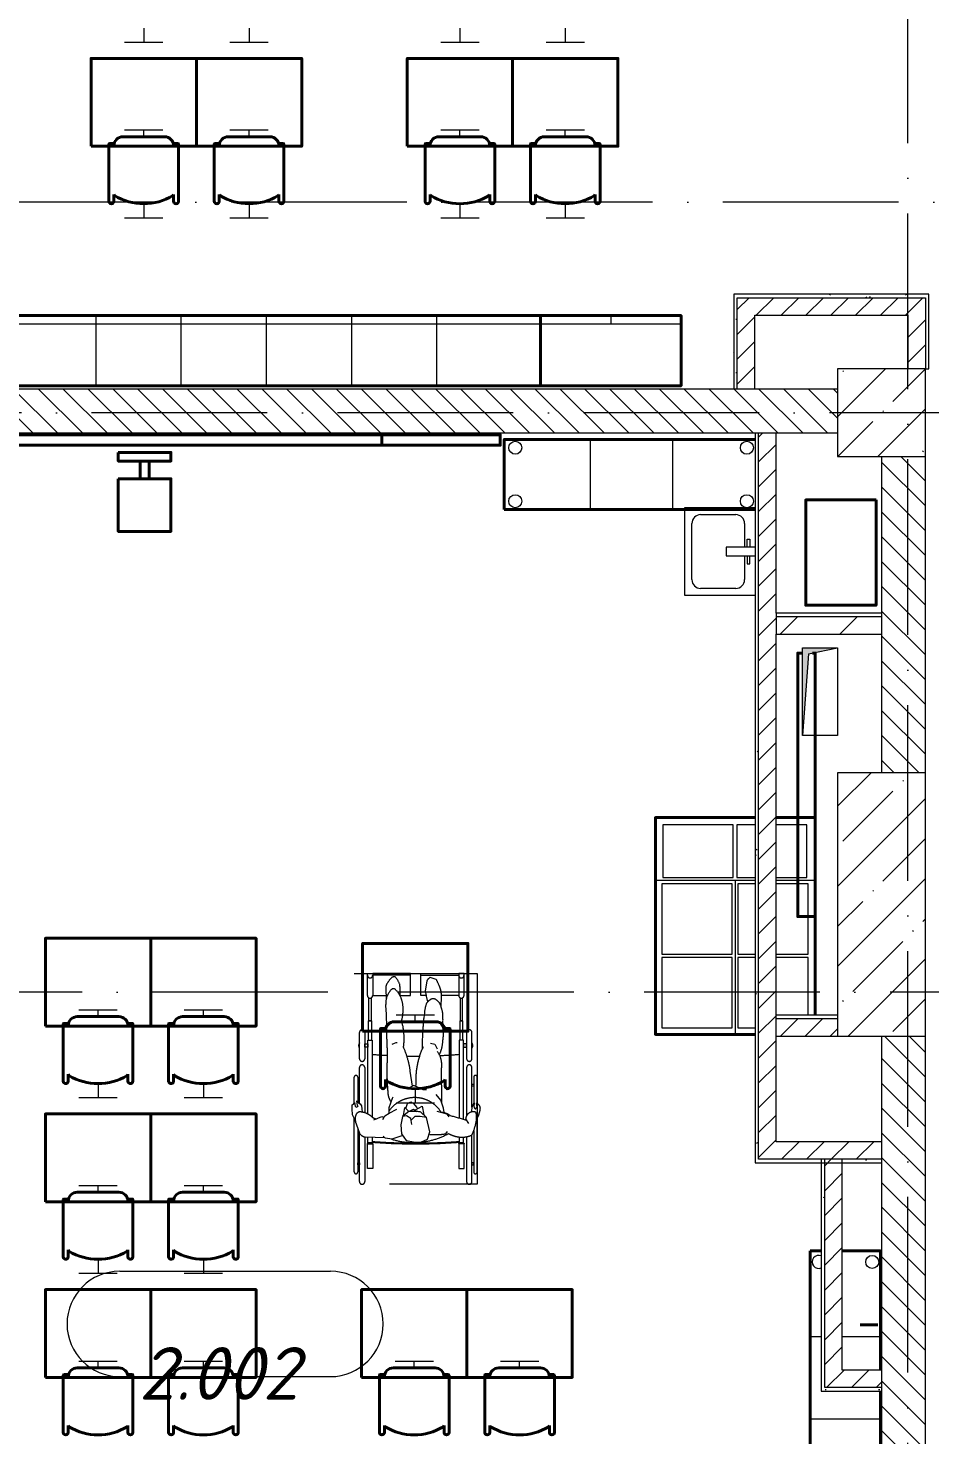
# Model space of a CAD drawing. Header units: millimetres. Extents: x -6467 to 105918, y -7090 to 92481.
# Drawn here: x 441 to 5575, y 70761 to 78771 of the extents above; entities that cross this region are included whole.
import ezdxf

# ---------------------------------------------------------------- set-up
doc = ezdxf.new("R2010")
doc.units = ezdxf.units.MM
for name, pattern in [('50_200_ШТРИХ_1Т_ш5_п1_п1_', [1400, 1000, -200, 0, -200]), ('IMPORT-ACAD_ISO02W100', [3000, 2400, -600]), ('IMPORT-ACAD_ISO03W100', [6000, 2400, -3600])]:
    doc.linetypes.add(name, pattern=pattern)
for name, color, linetype, lineweight, true_color in [('A-AREA-IDEN-1', 7, 'Continuous', 9, 0xaaaaaa), ('I-WALL-1', 7, 'Continuous', 5, 0x787878), ('M-EQPM-1', 7, 'Continuous', 9, 0xaaaaaa), ('M-EQPM-2', 7, 'Continuous', 9, 0xe2e2e2), ('P-SANR-FIXT-1', 7, 'Continuous', 9, 0xaaaaaa), ('мебель 2 этаж-1', 7, 'Continuous', 40, 0xaaaaaa), ('Оси-3', 7, '50_200_ШТРИХ_1Т_ш5_п1_п1_', 9, 0xaaaaaa), ('ТХ_невидимый-1', 7, 'IMPORT-ACAD_ISO02W100', 20, 0xaaaaaa), ('ТХ_функционал-12', 7, 'IMPORT-ACAD_ISO03W100', 20, 0xaaaaaa), ('ТХ_функционал-14', 7, 'IMPORT-ACAD_ISO02W100', 20, 0xaaaaaa), ('ТХ_функционал-2', 7, 'Continuous', 40, 0xaaaaaa), ('ТХ_функционал-4', 7, 'Continuous', 20, 0xaaaaaa)]:
    doc.layers.add(name, color=color, linetype=linetype, lineweight=lineweight, true_color=true_color)
for name, color, linetype, lineweight in [('A-WALL', 7, 'Continuous', 5), ('A-WALL-FNSH-1', 7, 'Continuous', 5), ('I-WALL', 7, 'Continuous', 5), ('S-COLS', 7, 'Continuous', 9), ('S-COLS-1', 7, 'Continuous', 5)]:
    doc.layers.add(name, color=color, linetype=linetype, lineweight=lineweight)
doc.styles.add('ISOCPEUR_I', font='isocpeui.ttf', dxfattribs={"height": 300})
pattern_1 = [(135, (0, 0), (-70.71068, -70.71068), [])]
pattern_2 = [(0, (0, 0), (406.4, 101.6), [6.706, -298.094, 6.706, -298.094, -1625.6]), (0, (0, 0), (406.4, 101.6), [-609.6, 6.706, -602.894, 6.706, -298.094, -711.2]), (0, (0, 0), (406.4, 101.6), [-1524, 6.706, -196.494, 6.706, -501.294]), (120, (152.4, 50.8), (-291.18818, 301.15272), [6.706, -298.094, 6.706, -298.094, -1625.6]), (120, (152.4, 50.8), (-291.18818, 301.15272), [-609.6, 6.706, -602.894, 6.706, -298.094, -711.2]), (120, (152.4, 50.8), (-291.18818, 301.15272), [-1524, 6.706, -196.494, 6.706, -501.294]), (240, (203.2, 254), (-115.21182, -402.75272), [6.706, -298.094, 6.706, -298.094, -1625.6]), (240, (203.2, 254), (-115.21182, -402.75272), [-609.6, 6.706, -602.894, 6.706, -298.094, -711.2]), (240, (203.2, 254), (-115.21182, -402.75272), [-1524, 6.706, -196.494, 6.706, -501.294])]
pattern_3 = [(45, (0, 0), (-70.71068, 70.71068), [])]

# ---------------------------------------------------------------- blocks, each defined once
blk = doc.blocks.new('BSC_Колонна _Прямоугольная - 500х500-V18-АИ_План этажа Радиаторы_2')
at = {"layer": 'S-COLS-1'}
h = blk.add_hatch(dxfattribs=at)
h.set_pattern_fill('FP_46', color=256, style=0, pattern_type=2)
h.set_pattern_definition([(45, (-5300, -76581.04), (-228.0985, 228.0985), []), (45, (-5071.9, -76581.04), (-228.0985, 228.0985), [403.225, -80.645, 6.706, -73.939])])
h.paths.add_polyline_path([(-250, -250), (250, -250), (250, 250), (-250, 250)])
for p, q in [((250, 250), (-250, 250)), ((-250, 250), (-250, -250)), ((250, -250), (250, 250)), ((-250, -250), (250, -250))]:
    blk.add_line(p, q, dxfattribs=at)
blk = doc.blocks.new('SND_2D_Раковина1 - 400х300-V23-АИ_План этажа Радиаторы_2')
at = {"layer": 'P-SANR-FIXT-1'}
for p, q in [((-250, -220), (-250, 180)), ((-25, 180), (-25, 15)), ((25, 15), (25, 180)), ((250, 180), (250, -220)), ((-160, 120), (-25, 120)), ((-70, 150), (-25, 150)), ((-70, 135), (-70, 150)), ((-25, 135), (-70, 135)), ((70, 150), (25, 150)), ((25, 135), (70, 135)), ((25, 120), (160, 120)), ((70, 135), (70, 150)), ((-210, -130), (-210, 70)), ((-25, 15), (25, 15)), ((210, 70), (210, -130)), ((250, -220), (-250, -220)), ((160, -180), (-160, -180))]:
    blk.add_line(p, q, dxfattribs=at)
for centre, start, end in [((-160, 70), 90, 180), ((160, 70), 0, 90), ((-160, -130), 180, 270), ((160, -130), 270, 0)]:
    blk.add_arc(centre, 50, start, end, dxfattribs=at)
blk = doc.blocks.new('Канал вертикальный прямоугольный - Шахта - значок проема-25053776-АИ_План этажа Радиаторы_2')
at = {"layer": 'M-EQPM-2'}
blk.add_hatch(color=256, dxfattribs=at).paths.add_polyline_path([(-100, -250), (-65, 215), (100, 250), (-100, 250)])
at = {"layer": 'M-EQPM-1'}
for p, q in [((-100, -250), (-100, 250)), ((-100, 250), (100, 250)), ((-65, 215), (100, 250)), ((100, 250), (100, -250)), ((-65, 215), (-100, -250)), ((100, -250), (-100, -250))]:
    blk.add_line(p, q, dxfattribs=at)
blk = doc.blocks.new('BSC_Колонна _Прямоугольная - 500х1500-23947074-АИ_План этажа Радиаторы_2')
at = {"layer": 'S-COLS-1'}
h = blk.add_hatch(dxfattribs=at)
h.set_pattern_fill('FP_253', color=256, style=0, pattern_type=2)
h.set_pattern_definition([(45, (-5300, -73781.04), (-228.0985, 228.0985), []), (45, (-5071.9, -73781.04), (-228.0985, 228.0985), [403.225, -80.645, 6.706, -73.939])])
h.paths.add_polyline_path([(-250, -750), (250, -750), (250, 750), (-250, 750)])
for p, q in [((250, 750), (-250, 750)), ((-250, 750), (-250, -750)), ((250, -750), (250, 750)), ((-250, -750), (250, -750))]:
    blk.add_line(p, q, dxfattribs=at)
blk = doc.blocks.new('мебель 2 этаж-28800768-АИ_План этажа Радиаторы_2')
at = {"layer": 'ТХ_невидимый-1'}
for p, q in [((3362.8, 80486.2), (3362.8, 80406.5)), ((3962.8, 80486.2), (3962.8, 80406.5)), ((5162.8, 80486.2), (5162.8, 80406.5)), ((5762.8, 80486.2), (5762.8, 80406.5)), ((3253.5, 80406.5), (3472.1, 80406.5)), ((3853.5, 80406.5), (4072.1, 80406.5)), ((5053.5, 80406.5), (5272.1, 80406.5)), ((5653.5, 80406.5), (5872.1, 80406.5)), ((3253.5, 79906.5), (3472.1, 79906.5)), ((3362.8, 79867.5), (3362.8, 79906.5)), ((3853.5, 79906.5), (4072.1, 79906.5)), ((3962.8, 79867.5), (3962.8, 79906.5)), ((5053.5, 79906.5), (5272.1, 79906.5)), ((5162.8, 79867.5), (5162.8, 79906.5)), ((5653.5, 79906.5), (5872.1, 79906.5)), ((5762.8, 79867.5), (5762.8, 79906.5)), ((3362.8, 79486.2), (3362.8, 79406.5)), ((3962.8, 79486.2), (3962.8, 79406.5)), ((5162.8, 79486.2), (5162.8, 79406.5)), ((5762.8, 79486.2), (5762.8, 79406.5)), ((3253.5, 79406.5), (3472.1, 79406.5)), ((3853.5, 79406.5), (4072.1, 79406.5)), ((5053.5, 79406.5), (5272.1, 79406.5)), ((5653.5, 79406.5), (5872.1, 79406.5)), ((2993.5, 74896.5), (3212.1, 74896.5)), ((3102.8, 74857.5), (3102.8, 74896.5)), ((3593.5, 74896.5), (3812.1, 74896.5)), ((3702.8, 74857.5), (3702.8, 74896.5)), ((4799.7, 74867.4), (5018.4, 74867.4)), ((4909, 74828.4), (4909, 74867.4)), ((3102.8, 74476.2), (3102.8, 74396.5)), ((3702.8, 74476.2), (3702.8, 74396.5)), ((4909, 74447.2), (4909, 74367.4)), ((2993.5, 74396.5), (3212.1, 74396.5)), ((3593.5, 74396.5), (3812.1, 74396.5)), ((4799.7, 74367.4), (5018.4, 74367.4)), ((2993.5, 73896.5), (3212.1, 73896.5)), ((3102.8, 73857.5), (3102.8, 73896.5)), ((3593.5, 73896.5), (3812.1, 73896.5)), ((3702.8, 73857.5), (3702.8, 73896.5)), ((3102.8, 73476.2), (3102.8, 73396.5)), ((3702.8, 73476.2), (3702.8, 73396.5)), ((2993.5, 73396.5), (3212.1, 73396.5)), ((3593.5, 73396.5), (3812.1, 73396.5)), ((2993.5, 72896.5), (3212.1, 72896.5)), ((3102.8, 72857.5), (3102.8, 72896.5)), ((3593.5, 72896.5), (3812.1, 72896.5)), ((3702.8, 72857.5), (3702.8, 72896.5)), ((4793.5, 72896.5), (5012.1, 72896.5)), ((4902.8, 72857.5), (4902.8, 72896.5)), ((5393.5, 72896.5), (5612.1, 72896.5)), ((5502.8, 72857.5), (5502.8, 72896.5))]:
    blk.add_line(p, q, dxfattribs=at)
at = {"layer": 'ТХ_функционал-12'}
for p, q in [((4881.3, 75093), (4666.3, 75093)), ((4941.3, 75093), (5156.3, 75093)), ((4973.8, 75060.3), (4965.5, 75004.8)), ((5028.4, 75069.3), (4994.3, 75080.6)), ((4822.8, 74975.2), (4822.8, 75005.9)), ((5057.2, 74910.3), (5057.9, 74975.9)), ((4591.3, 74618), (4591.3, 74768)), ((4621.3, 74768), (4621.3, 74618)), ((5201.3, 74768), (5201.3, 74618)), ((5231.3, 74618), (5231.3, 74768)), ((4561.3, 74365.4), (4561.3, 74513)), ((4581.3, 74513), (4581.3, 74372.3)), ((4591.3, 74363.9), (4591.3, 74568)), ((4621.3, 74568), (4621.3, 74310.3)), ((4893, 74461.9), (4880.6, 74547.6)), ((4912.2, 74516.7), (4912.2, 74466.3)), ((5060.5, 74369.7), (5059.1, 74566.2)), ((5201.3, 74568), (5201.3, 74294.2)), ((5231.3, 74341.8), (5231.3, 74568)), ((5241.3, 74513), (5241.3, 74362.5)), ((5261.3, 74361.2), (5261.3, 74513)), ((4581.3, 74349.5), (4581.3, 74345.5)), ((4561.3, 73973), (4561.3, 74279.2)), ((4592.4, 74191.3), (4569.1, 74260)), ((4872.5, 74317.4), (4835.8, 74289)), ((4972.5, 74283.6), (4941, 74314.5)), ((5195.6, 74274.9), (5211, 74249)), ((5261.3, 73973), (5261.3, 74278.8)), ((4581.3, 74223.9), (4581.3, 73973)), ((4591.3, 73918), (4591.3, 74194.3)), ((5083, 74190.8), (5091.5, 74204.4)), ((5201.3, 74173.7), (5201.3, 73918)), ((5231.3, 73918), (5231.3, 74184.6)), ((5241.3, 74208.2), (5241.3, 73973)), ((4621.3, 74172.1), (4621.3, 73918)), ((4735.2, 74168.3), (4625.5, 74171))]:
    blk.add_line(p, q, dxfattribs=at)
at = {"layer": 'ТХ_функционал-12', "flags": 128}
for points in [[(4561.3, 75103), (5261.3, 75103), (5261.3, 73903), (4561.3, 73903)], [(4621.3, 74703), (4639.3, 74703), (4639.3, 74683), (4621.3, 74683)], [(5201.3, 74703), (5183.3, 74703), (5183.3, 74683), (5201.3, 74683)], [(4581.3, 74461), (4591.3, 74461), (4591.3, 74473), (4581.3, 74473)], [(5241.3, 74461), (5231.3, 74461), (5231.3, 74473), (5241.3, 74473)], [(4636.3, 74133), (4666.3, 74133), (4666.3, 73993), (4636.3, 73993), (4636.3, 74133), (4666.3, 74133), (4666.3, 74136), (4636.3, 74136)], [(5186.3, 74133), (5156.3, 74133), (5156.3, 73993), (5186.3, 73993), (5186.3, 74133), (5156.3, 74133), (5156.3, 74136), (5186.3, 74136)], [(4581.3, 74025), (4591.3, 74025), (4591.3, 74013), (4581.3, 74013)], [(5241.3, 74025), (5231.3, 74025), (5231.3, 74013), (5241.3, 74013)]]:
    blk.add_lwpolyline(points, close=True, dxfattribs=at)
for points in [[(4636.3, 74978), (4636.3, 75103), (4666.3, 75103), (4666.3, 74978), (4742.6, 74978)], [(4822.8, 74978), (4881.3, 74978), (4881.3, 75103), (4666.3, 75103)], [(4970.6, 74978), (4941.3, 74978), (4941.3, 75103), (5156.3, 75103)], [(5186.3, 74978), (5186.3, 75103), (5156.3, 75103), (5156.3, 74978), (5057.9, 74978)], [(4657.3, 74964.3), (4657.3, 74833), (4645.3, 74833), (4645.3, 74964.3)], [(5165.3, 74964.3), (5165.3, 74833), (5177.3, 74833), (5177.3, 74964.3)], [(4642.3, 74723), (4642.3, 74833), (4660.3, 74833), (4660.3, 74723)], [(5180.3, 74723), (5180.3, 74833), (5162.3, 74833), (5162.3, 74723)], [(4639.3, 74303), (4639.3, 74723), (4663.3, 74723), (4663.3, 74285.5)], [(4776.6, 74700.6), (4791.2, 74705.8), (4800.9, 74711.1), (4805.7, 74711.1)], [(4995.2, 74705.8), (5019.4, 74700.6), (5034.1, 74674.7)], [(5183.3, 74271.7), (5183.3, 74723), (5159.3, 74723), (5159.3, 74279.3)], [(4972.7, 74440.1), (4954.2, 74440.9), (4901.5, 74466.2), (4874.9, 74452.7)], [(5072.8, 74311.1), (5069.8, 74336.9), (5054, 74381.8), (5027.4, 74415.2)], [(4566.5, 74273), (4562.8, 74276.3), (4551.3, 74299.1), (4550.3, 74331.8), (4549.9, 74355.5), (4556.8, 74359.8), (4563.7, 74368.2), (4566.2, 74348.7), (4571.6, 74342.5), (4582.4, 74345.8), (4577.4, 74363.9), (4576.3, 74378.3), (4585.7, 74367.1), (4596, 74361.3), (4601.8, 74350), (4605.4, 74333.1), (4605.6, 74313)], [(4759.7, 74308.8), (4759.7, 74339.8), (4778.7, 74393.5), (4783.4, 74401.6)], [(4842.4, 74294.1), (4849, 74339.8), (4872.7, 74317.2)], [(4855.2, 74333.9), (4864.8, 74362.1), (4883.2, 74373.4), (4896.4, 74365), (4917.3, 74339.8), (4921.3, 74333.3)], [(4906.9, 74325.6), (4948.9, 74348.1), (4957, 74298.8)], [(5243.8, 74344), (5245.5, 74366.2), (5243, 74365.2), (5232.4, 74347.8), (5226.4, 74313.9)], [(4673.1, 74269.4), (4718, 74289), (4731, 74283.7)], [(4723.9, 74272), (4736, 74291.9), (4759.7, 74308.8), (4804.2, 74330.4)], [(4888.5, 74244.1), (4883.2, 74277.9), (4859.5, 74291.9), (4835.9, 74289.1), (4826, 74242.3), (4830.7, 74190.8), (4856.9, 74151.4), (4909.4, 74143), (4941, 74143), (4977.9, 74159.7), (4990.9, 74201.9), (4972.5, 74283.6), (4935.8, 74289), (4906.9, 74289), (4884.7, 74268.4)], [(4873, 74317.5), (4899, 74331.2), (4917.3, 74317.2)], [(5102.4, 74286.7), (5090.3, 74303.2), (5033.4, 74317.7)], [(4837.1, 74181.2), (4775.5, 74159.7), (4738.6, 74165.4), (4735.2, 74168.3), (4726.2, 74177.3)], [(4636.3, 74136), (4639.3, 74139), (4663.3, 74139), (4666.3, 74136)], [(4663.3, 74170.1), (4663.3, 74139), (4639.3, 74139), (4639.3, 74170.7)], [(5186.3, 74136), (5183.3, 74139), (5159.3, 74139), (5156.3, 74136)], [(5159.3, 74172), (5159.3, 74139), (5183.3, 74139), (5183.3, 74171.5)]]:
    blk.add_lwpolyline(points, dxfattribs=at)
at = {"layer": 'ТХ_функционал-12'}
for centre, radius, start, end in [((4651.3, 75093), 15, 180, 0), ((4920.7, 74942.8), 201, 137.40257, 149.46472), ((4790.9, 75053.3), 31.3, 84.57234, 125.34493), ((4698.5, 74995.7), 130.3, 21.0215, 42.94979), ((5015.1, 75039.1), 46.4, 116.69534, 152.85173), ((4383, 74743.9), 722.8, 23.22441, 26.75938), ((5171.3, 75093), 15, 180, 0), ((4651.3, 74978), 15, 180, 0), ((4849.5, 74934.8), 108.5, 135.08126, 184.0229), ((4782.5, 75022.9), 41.3, 147.80668, 184.17986), ((5779.8, 75030.6), 1038.5, 180.59251, 183.96595), ((4784.6, 74999.6), 16.7, 44.91874, 135.08126), ((4692.5, 74907.7), 146.7, 5.38457, 44.91874), ((4577.4, 75005.9), 245.4, 360, 8.56576), ((5944.7, 75177.5), 994.3, 190.00554, 193.7086), ((4926.9, 74977.2), 131, 359.42747, 23.22441), ((5171.3, 74978), 15, 180, 0), ((2170, 74746.3), 2577.6, 359.60618, 4.0229), ((4590.2, 74898.1), 249.5, 344.87994, 5.38457), ((5128.5, 74871.9), 167.4, 158.68039, 176.73945), ((5032.7, 74892.9), 72.2, 120.36119, 146.43429), ((5010.7, 74932.9), 26.6, 56.95237, 123.04763), ((4979.9, 74883.6), 84.7, 35.51364, 57.69088), ((4811.9, 74831.9), 257.6, 11.27138, 23.06225), ((4493.3, 74732.8), 352.3, 351.88295, 16.52538), ((6412.9, 74684.8), 1464.8, 172.2848, 180.44984), ((4974.9, 74755.2), 98.4, 20.29749, 39.4629), ((4645.4, 74839.9), 421.3, 355.03721, 5.77043), ((4606.3, 74768), 15, 0, 180), ((4875.5, 74760.4), 193.9, 349.27005, 8.58746), ((5216.3, 74768), 15, 0, 180), ((4611.3, 74693), 25, 143.1301, 216.8699), ((7000, 74713.1), 2252.4, 179.60618, 182.18297), ((4356.8, 74471.8), 529.3, 8.24023, 23.52839), ((5363.2, 74495.5), 451.6, 155.02185, 177.30452), ((4927.8, 74581.5), 132.2, 353.36729, 36.26653), ((4866.5, 74727.4), 199.5, 334.10975, 359.10008), ((5211.3, 74693), 25, 323.1301, 36.8699), ((4606.3, 74618), 15, 180, 0), ((4606.3, 74568), 15, 0, 180), ((4911.3, 77713.2), 3080.2, 265.38187, 266.97584), ((6131.7, 74549.9), 1384.6, 176.79645, 184.75129), ((4911.3, 77713.2), 3080.2, 269.05947, 270.40544), ((4911.3, 77713.2), 3080.2, 272.54723, 274.61813), ((5216.3, 74618), 15, 180, 0), ((5216.3, 74568), 15, 0, 180), ((4571.3, 74513), 10, 0, 180), ((5251.3, 74513), 10, 0, 180), ((4862, 74434), 110.2, 179.36477, 214.3703), ((4905.6, 74219.2), 177.5, 31.40002, 145.25739), ((5254.6, 74343.9), 10.8, 179.66039, 218.65197), ((5279, 74363.4), 42, 218.65197, 224.8531), ((5251.5, 74336), 3.2, 224.8531, 4.30503), ((5258.2, 74336.6), 3.54, 50.39918, 184.30503), ((5252.1, 74335.6), 27.2, 1.79546, 81.46643), ((6369.8, 74558.4), 1130.8, 189.97317, 191.17104), ((5124.4, 74353.1), 155.8, 328.77076, 353.85174), ((4618.7, 74276.8), 52.4, 154.06949, 198.71787), ((4597.2, 74287.3), 28.5, 101.64362, 154.06949), ((4589.1, 74205.9), 109.3, 52.38339, 88.76549), ((4694, 74326.1), 50.8, 221.45856, 262.71225), ((4893.5, 74006.7), 311.4, 81.22432, 93.86112), ((5055.5, 74227), 84.7, 50.40617, 88.96749), ((4947.5, 73568), 742.1, 70.01329, 77.39019), ((5238.6, 74272.6), 43.1, 68.39119, 177.03221), ((4942, 74321), 319.9, 334.30547, 348.4904), ((5130.2, 74282.7), 127.8, 348.4904, 13.57778), ((4639.4, 74230.9), 61.5, 220.14329, 256.91115), ((4898.5, 74558.3), 417.5, 252.5326, 298.67838), ((5025, 74510.9), 325.3, 264.0911, 280.27052), ((5174.3, 74318.5), 147.2, 239.16973, 292.33532), ((4911.3, 77218.2), 3080.2, 265.38187, 274.61813), ((4911.3, 77213.2), 3080.2, 265.38187, 274.61813), ((4571.3, 73973), 10, 180, 0), ((5251.3, 73973), 10, 180, 0), ((4606.3, 73918), 15, 180, 0), ((5216.3, 73918), 15, 180, 0)]:
    blk.add_arc(centre, radius, start, end, dxfattribs=at)
at = {"layer": 'ТХ_функционал-14'}
for p, q in [((6843.5, 75950.4), (6738.8, 75950.4)), ((6745.3, 75213.8), (6843.5, 75213.8)), ((6745.3, 74793.8), (6843.5, 74793.8))]:
    blk.add_line(p, q, dxfattribs=at)
at = {"layer": 'ТХ_функционал-14', "flags": 128}
for points in [[(6318.8, 75950.4), (6318.8, 75650.4), (6718.8, 75650.4), (6718.8, 75950.4)], [(6313.3, 75213.8), (6713.3, 75213.8), (6713.3, 75613.8), (6313.3, 75613.8)], [(6313.3, 74793.8), (6713.3, 74793.8), (6713.3, 75193.8), (6313.3, 75193.8)]]:
    blk.add_lwpolyline(points, close=True, dxfattribs=at)
for points in [[(6738.8, 75950.4), (6738.8, 75650.4), (6843.5, 75650.4)], [(6963.5, 75650.4), (7138.8, 75650.4), (7138.8, 75950.4), (6963.5, 75950.4)], [(6843.5, 75613.8), (6745.3, 75613.8), (6745.3, 75213.8)], [(6963.5, 75213.8), (7145.3, 75213.8), (7145.3, 75613.8), (6963.5, 75613.8)], [(6843.5, 75193.8), (6745.3, 75193.8), (6745.3, 74793.8)], [(7145.3, 74866.3), (7145.3, 75193.8), (6963.5, 75193.8)]]:
    blk.add_lwpolyline(points, dxfattribs=at)
at = {"layer": 'ТХ_функционал-2'}
for p, q in [((3244.1, 79867.5), (3481.5, 79867.5)), ((3844.1, 79867.5), (4081.5, 79867.5)), ((5044.1, 79867.5), (5281.5, 79867.5)), ((5644.1, 79867.5), (5881.5, 79867.5)), ((3164.6, 79500.4), (3164.6, 79826.5)), ((3167.2, 79829), (3190.3, 79829)), ((3192.8, 79826.5), (3192.8, 79816.2)), ((3532.8, 79816.2), (3532.8, 79826.5)), ((3535.3, 79829), (3558.4, 79829)), ((3561, 79826.5), (3561, 79500.4)), ((3764.6, 79500.4), (3764.6, 79826.5)), ((3767.2, 79829), (3790.3, 79829)), ((3792.8, 79826.5), (3792.8, 79816.2)), ((4132.8, 79816.2), (4132.8, 79826.5)), ((4135.3, 79829), (4158.4, 79829)), ((4161, 79826.5), (4161, 79500.4)), ((4964.6, 79500.4), (4964.6, 79826.5)), ((4967.2, 79829), (4990.3, 79829)), ((4992.8, 79826.5), (4992.8, 79816.2)), ((5332.8, 79816.2), (5332.8, 79826.5)), ((5335.3, 79829), (5358.4, 79829)), ((5361, 79826.5), (5361, 79500.4)), ((5564.6, 79500.4), (5564.6, 79826.5)), ((5567.2, 79829), (5590.3, 79829)), ((5592.8, 79826.5), (5592.8, 79816.2)), ((5932.8, 79816.2), (5932.8, 79826.5)), ((5935.3, 79829), (5958.4, 79829)), ((5961, 79826.5), (5961, 79500.4)), ((3192.8, 79539.7), (3192.8, 79500.4)), ((3532.8, 79500.4), (3532.8, 79539.7)), ((3792.8, 79539.7), (3792.8, 79500.4)), ((4132.8, 79500.4), (4132.8, 79539.7)), ((4992.8, 79539.7), (4992.8, 79500.4)), ((5332.8, 79500.4), (5332.8, 79539.7)), ((5592.8, 79539.7), (5592.8, 79500.4)), ((5932.8, 79500.4), (5932.8, 79539.7)), ((5415.2, 77744.8), (6843.5, 77744.8)), ((6963.5, 75991.1), (7185.8, 75991.1)), ((7185.8, 75991.1), (7185.8, 74866.3)), ((2904.6, 74490.4), (2904.6, 74816.5)), ((2907.2, 74819), (2930.3, 74819)), ((2932.8, 74816.5), (2932.8, 74806.2)), ((2984.1, 74857.5), (3221.5, 74857.5)), ((3272.8, 74806.2), (3272.8, 74816.5)), ((3275.3, 74819), (3298.4, 74819)), ((3301, 74816.5), (3301, 74490.4)), ((3504.6, 74490.4), (3504.6, 74816.5)), ((3507.2, 74819), (3530.3, 74819)), ((3532.8, 74816.5), (3532.8, 74806.2)), ((3584.1, 74857.5), (3821.5, 74857.5)), ((3872.8, 74806.2), (3872.8, 74816.5)), ((3875.3, 74819), (3898.4, 74819)), ((3901, 74816.5), (3901, 74490.4)), ((4790.4, 74828.4), (5027.7, 74828.4)), ((4710.9, 74461.3), (4710.9, 74787.4)), ((4713.4, 74790), (4736.5, 74790)), ((4739.1, 74787.4), (4739.1, 74777.2)), ((5079, 74777.2), (5079, 74787.4)), ((5081.6, 74790), (5104.7, 74790)), ((5107.2, 74787.4), (5107.2, 74461.3)), ((2932.8, 74529.7), (2932.8, 74490.4)), ((3272.8, 74490.4), (3272.8, 74529.7)), ((3532.8, 74529.7), (3532.8, 74490.4)), ((3872.8, 74490.4), (3872.8, 74529.7)), ((4739.1, 74500.6), (4739.1, 74461.3)), ((5079, 74461.3), (5079, 74500.6)), ((2984.1, 73857.5), (3221.5, 73857.5)), ((3584.1, 73857.5), (3821.5, 73857.5)), ((2904.6, 73490.4), (2904.6, 73816.5)), ((2907.2, 73819), (2930.3, 73819)), ((2932.8, 73816.5), (2932.8, 73806.2)), ((3272.8, 73806.2), (3272.8, 73816.5)), ((3275.3, 73819), (3298.4, 73819)), ((3301, 73816.5), (3301, 73490.4)), ((3504.6, 73490.4), (3504.6, 73816.5)), ((3507.2, 73819), (3530.3, 73819)), ((3532.8, 73816.5), (3532.8, 73806.2)), ((3872.8, 73806.2), (3872.8, 73816.5)), ((3875.3, 73819), (3898.4, 73819)), ((3901, 73816.5), (3901, 73490.4)), ((2932.8, 73529.7), (2932.8, 73490.4)), ((3272.8, 73490.4), (3272.8, 73529.7)), ((3532.8, 73529.7), (3532.8, 73490.4)), ((3872.8, 73490.4), (3872.8, 73529.7)), ((7219.7, 73523.9), (7158, 73523.9)), ((7542.2, 73103.1), (7442.2, 73103.1)), ((2904.6, 72490.4), (2904.6, 72816.5)), ((2907.2, 72819), (2930.3, 72819)), ((2932.8, 72816.5), (2932.8, 72806.2)), ((2984.1, 72857.5), (3221.5, 72857.5)), ((3272.8, 72806.2), (3272.8, 72816.5)), ((3275.3, 72819), (3298.4, 72819)), ((3301, 72816.5), (3301, 72490.4)), ((3504.6, 72490.4), (3504.6, 72816.5)), ((3507.2, 72819), (3530.3, 72819)), ((3532.8, 72816.5), (3532.8, 72806.2)), ((3584.1, 72857.5), (3821.5, 72857.5)), ((3872.8, 72806.2), (3872.8, 72816.5)), ((3875.3, 72819), (3898.4, 72819)), ((3901, 72816.5), (3901, 72490.4)), ((4704.6, 72490.4), (4704.6, 72816.5)), ((4707.2, 72819), (4730.3, 72819)), ((4732.8, 72816.5), (4732.8, 72806.2)), ((4784.1, 72857.5), (5021.5, 72857.5)), ((5072.8, 72806.2), (5072.8, 72816.5)), ((5075.3, 72819), (5098.4, 72819)), ((5101, 72816.5), (5101, 72490.4)), ((5304.6, 72490.4), (5304.6, 72816.5)), ((5307.2, 72819), (5330.3, 72819)), ((5332.8, 72816.5), (5332.8, 72806.2)), ((5384.1, 72857.5), (5621.5, 72857.5)), ((5672.8, 72806.2), (5672.8, 72816.5)), ((5675.3, 72819), (5698.4, 72819)), ((5701, 72816.5), (5701, 72490.4)), ((2932.8, 72529.7), (2932.8, 72490.4)), ((3272.8, 72490.4), (3272.8, 72529.7)), ((3532.8, 72529.7), (3532.8, 72490.4)), ((3872.8, 72490.4), (3872.8, 72529.7)), ((4732.8, 72529.7), (4732.8, 72490.4)), ((5072.8, 72490.4), (5072.8, 72529.7)), ((5332.8, 72529.7), (5332.8, 72490.4)), ((5672.8, 72490.4), (5672.8, 72529.7))]:
    blk.add_line(p, q, dxfattribs=at)
at = {"layer": 'ТХ_функционал-2', "flags": 128}
for points in [[(3062.8, 79813.5), (3662.8, 79813.5), (3662.8, 80313.5), (3062.8, 80313.5)], [(3662.8, 79813.5), (4262.8, 79813.5), (4262.8, 80313.5), (3662.8, 80313.5)], [(4862.8, 79813.5), (5462.8, 79813.5), (5462.8, 80313.5), (4862.8, 80313.5)], [(5462.8, 79813.5), (6062.8, 79813.5), (6062.8, 80313.5), (5462.8, 80313.5)], [(1151.8, 78449.8), (5621.8, 78449.8), (5621.8, 78849.8), (1151.8, 78849.8)], [(5621.8, 78449.8), (6421.8, 78449.8), (6421.8, 78849.8), (5621.8, 78849.8)], [(3218, 78070.7), (3518, 78070.7), (3518, 78020.7), (3218, 78020.7)], [(3343, 78020.7), (3393, 78020.7), (3393, 77920.7), (3343, 77920.7)], [(3218, 77920.7), (3518, 77920.7), (3518, 77620.7), (3218, 77620.7)], [(7532.2, 77800.2), (7132.2, 77800.2), (7132.2, 77200.2), (7532.2, 77200.2)], [(2802.8, 74803.5), (3402.8, 74803.5), (3402.8, 75303.5), (2802.8, 75303.5)], [(3402.8, 74803.5), (4002.8, 74803.5), (4002.8, 75303.5), (3402.8, 75303.5)], [(4609, 74774.4), (5209, 74774.4), (5209, 75274.4), (4609, 75274.4)], [(2802.8, 73803.5), (3402.8, 73803.5), (3402.8, 74303.5), (2802.8, 74303.5)], [(3402.8, 73803.5), (4002.8, 73803.5), (4002.8, 74303.5), (3402.8, 74303.5)], [(2802.8, 72803.5), (3402.8, 72803.5), (3402.8, 73303.5), (2802.8, 73303.5)], [(3402.8, 72803.5), (4002.8, 72803.5), (4002.8, 73303.5), (3402.8, 73303.5)], [(4602.8, 72803.5), (5202.8, 72803.5), (5202.8, 73303.5), (4602.8, 73303.5)], [(5202.8, 72803.5), (5802.8, 72803.5), (5802.8, 73303.5), (5202.8, 73303.5)]]:
    blk.add_lwpolyline(points, close=True, dxfattribs=at)
for points in [[(4718, 78171.3), (4718, 78111.3), (4718, 78171.3), (2018, 78171.3), (2018, 78111.3), (2018, 78171.3), (1343, 78171.3), (1343, 78111.3), (2018, 78111.3), (4718, 78111.3), (5393, 78111.3), (5393, 78171.3), (4718, 78171.3), (4718, 78111.3)], [(6843.7, 78144.8), (5415.2, 78144.8), (5415.2, 77744.8)], [(7186.1, 75427.4), (7086.1, 75427.4), (7086.1, 76927.4), (7113.5, 76927.4)], [(7169.7, 76927.4), (7186.1, 76927.4), (7186.1, 75427.4)], [(6843.5, 74756.1), (6275.8, 74756.1), (6275.8, 75991.1), (6843.5, 75991.1)], [(7158, 73523.9), (7158, 72073.9), (7558, 72073.9), (7558, 72725.9)], [(7558, 72845.6), (7558, 73523.9), (7339.7, 73523.9)]]:
    blk.add_lwpolyline(points, dxfattribs=at)
at = {"layer": 'ТХ_функционал-2'}
for centre, radius, start, end in [((3244.1, 79816.2), 51.3, 90, 180), ((3481.5, 79816.2), 51.3, 0, 90), ((3844.1, 79816.2), 51.3, 90, 180), ((4081.5, 79816.2), 51.3, 0, 90), ((5044.1, 79816.2), 51.3, 90, 180), ((5281.5, 79816.2), 51.3, 0, 90), ((5644.1, 79816.2), 51.3, 90, 180), ((5881.5, 79816.2), 51.3, 0, 90), ((3167.2, 79826.5), 2.56, 90, 180), ((3190.3, 79826.5), 2.56, 0, 90), ((3535.3, 79826.5), 2.56, 90, 180), ((3558.4, 79826.5), 2.56, 0, 90), ((3767.2, 79826.5), 2.56, 90, 180), ((3790.3, 79826.5), 2.56, 0, 90), ((4135.3, 79826.5), 2.56, 90, 180), ((4158.4, 79826.5), 2.56, 0, 90), ((4967.2, 79826.5), 2.56, 90, 180), ((4990.3, 79826.5), 2.56, 0, 90), ((5335.3, 79826.5), 2.56, 90, 180), ((5358.4, 79826.5), 2.56, 0, 90), ((5567.2, 79826.5), 2.56, 90, 180), ((5590.3, 79826.5), 2.56, 0, 90), ((5935.3, 79826.5), 2.56, 90, 180), ((5958.4, 79826.5), 2.56, 0, 90), ((3201.4, 79539.7), 8.55, 180, 238.06825), ((3524.2, 79539.7), 8.55, 301.93175, 0), ((3801.4, 79539.7), 8.55, 180, 238.06825), ((4124.2, 79539.7), 8.55, 301.93175, 0), ((5001.4, 79539.7), 8.55, 180, 238.06825), ((5324.2, 79539.7), 8.55, 301.93175, 0), ((5601.4, 79539.7), 8.55, 180, 238.06825), ((5924.2, 79539.7), 8.55, 301.93175, 0), ((3178.7, 79500.4), 14.1, 180, 360), ((3362.8, 79807.4), 321.2, 238.88631, 301.11369), ((3546.9, 79500.4), 14.1, 180, 0), ((3778.7, 79500.4), 14.1, 180, 360), ((3962.8, 79807.4), 321.2, 238.88631, 301.11369), ((4146.9, 79500.4), 14.1, 180, 0), ((4978.7, 79500.4), 14.1, 180, 0), ((5162.8, 79807.4), 321.2, 238.88631, 301.11369), ((5346.9, 79500.4), 14.1, 180, 360), ((5578.7, 79500.4), 14.1, 180, 0), ((5762.8, 79807.4), 321.2, 238.88631, 301.11369), ((5946.9, 79500.4), 14.1, 180, 360), ((2907.2, 74816.5), 2.56, 90, 180), ((2930.3, 74816.5), 2.56, 0, 90), ((2984.1, 74806.2), 51.3, 90, 180), ((3221.5, 74806.2), 51.3, 0, 90), ((3275.3, 74816.5), 2.56, 90, 180), ((3298.4, 74816.5), 2.56, 0, 90), ((3507.2, 74816.5), 2.56, 90, 180), ((3530.3, 74816.5), 2.56, 0, 90), ((3584.1, 74806.2), 51.3, 90, 180), ((3821.5, 74806.2), 51.3, 0, 90), ((3875.3, 74816.5), 2.56, 90, 180), ((3898.4, 74816.5), 2.56, 0, 90), ((4790.4, 74777.2), 51.3, 90, 180), ((5027.7, 74777.2), 51.3, 0, 90), ((4713.4, 74787.4), 2.56, 90, 180), ((4736.5, 74787.4), 2.56, 0, 90), ((5081.6, 74787.4), 2.56, 90, 180), ((5104.7, 74787.4), 2.56, 0, 90), ((2941.4, 74529.7), 8.55, 180, 238.06825), ((3102.8, 74797.4), 321.2, 238.88631, 301.11369), ((3264.2, 74529.7), 8.55, 301.93175, 0), ((3541.4, 74529.7), 8.55, 180, 238.06825), ((3702.8, 74797.4), 321.2, 238.88631, 301.11369), ((3864.2, 74529.7), 8.55, 301.93175, 0), ((4747.6, 74500.6), 8.55, 180, 238.06825), ((4909, 74768.3), 321.2, 238.88631, 301.11369), ((5070.5, 74500.6), 8.55, 301.93175, 0), ((2918.7, 74490.4), 14.1, 180, 0), ((3286.9, 74490.4), 14.1, 180, 0), ((3518.7, 74490.4), 14.1, 180, 0), ((3886.9, 74490.4), 14.1, 180, 0), ((4725, 74461.3), 14.1, 180, 0), ((5093.1, 74461.3), 14.1, 180, 0), ((2984.1, 73806.2), 51.3, 90, 180), ((3221.5, 73806.2), 51.3, 0, 90), ((3584.1, 73806.2), 51.3, 90, 180), ((3821.5, 73806.2), 51.3, 0, 90), ((2907.2, 73816.5), 2.56, 90, 180), ((2930.3, 73816.5), 2.56, 0, 90), ((3275.3, 73816.5), 2.56, 90, 180), ((3298.4, 73816.5), 2.56, 0, 90), ((3507.2, 73816.5), 2.56, 90, 180), ((3530.3, 73816.5), 2.56, 0, 90), ((3875.3, 73816.5), 2.56, 90, 180), ((3898.4, 73816.5), 2.56, 0, 90), ((2918.7, 73490.4), 14.1, 180, 0), ((2941.4, 73529.7), 8.55, 180, 238.06825), ((3102.8, 73797.4), 321.2, 238.88631, 301.11369), ((3264.2, 73529.7), 8.55, 301.93175, 0), ((3286.9, 73490.4), 14.1, 180, 0), ((3518.7, 73490.4), 14.1, 180, 0), ((3541.4, 73529.7), 8.55, 180, 238.06825), ((3702.8, 73797.4), 321.2, 238.88631, 301.11369), ((3864.2, 73529.7), 8.55, 301.93175, 0), ((3886.9, 73490.4), 14.1, 180, 0), ((2907.2, 72816.5), 2.56, 90, 180), ((2930.3, 72816.5), 2.56, 0, 90), ((2984.1, 72806.2), 51.3, 90, 180), ((3221.5, 72806.2), 51.3, 0, 90), ((3275.3, 72816.5), 2.56, 90, 180), ((3298.4, 72816.5), 2.56, 0, 90), ((3507.2, 72816.5), 2.56, 90, 180), ((3530.3, 72816.5), 2.56, 0, 90), ((3584.1, 72806.2), 51.3, 90, 180), ((3821.5, 72806.2), 51.3, 0, 90), ((3875.3, 72816.5), 2.56, 90, 180), ((3898.4, 72816.5), 2.56, 0, 90), ((4707.2, 72816.5), 2.56, 90, 180), ((4730.3, 72816.5), 2.56, 0, 90), ((4784.1, 72806.2), 51.3, 90, 180), ((5021.5, 72806.2), 51.3, 0, 90), ((5075.3, 72816.5), 2.56, 90, 180), ((5098.4, 72816.5), 2.56, 0, 90), ((5307.2, 72816.5), 2.56, 90, 180), ((5330.3, 72816.5), 2.56, 0, 90), ((5384.1, 72806.2), 51.3, 90, 180), ((5621.5, 72806.2), 51.3, 0, 90), ((5675.3, 72816.5), 2.56, 90, 180), ((5698.4, 72816.5), 2.56, 0, 90), ((2941.4, 72529.7), 8.55, 180, 238.06825), ((3102.8, 72797.4), 321.2, 238.88631, 301.11369), ((3264.2, 72529.7), 8.55, 301.93175, 0), ((3541.4, 72529.7), 8.55, 180, 238.06825), ((3702.8, 72797.4), 321.2, 238.88631, 301.11369), ((3864.2, 72529.7), 8.55, 301.93175, 0), ((4741.4, 72529.7), 8.55, 180, 238.06825), ((4902.8, 72797.4), 321.2, 238.88631, 301.11369), ((5064.2, 72529.7), 8.55, 301.93175, 0), ((5341.4, 72529.7), 8.55, 180, 238.06825), ((5502.8, 72797.4), 321.2, 238.88631, 301.11369), ((5664.2, 72529.7), 8.55, 301.93175, 0), ((2918.7, 72490.4), 14.1, 180, 0), ((3286.9, 72490.4), 14.1, 180, 0), ((3518.7, 72490.4), 14.1, 180, 0), ((3886.9, 72490.4), 14.1, 180, 0), ((4718.7, 72490.4), 14.1, 180, 0), ((5086.9, 72490.4), 14.1, 180, 0), ((5318.7, 72490.4), 14.1, 180, 0), ((5686.9, 72490.4), 14.1, 180, 0)]:
    blk.add_arc(centre, radius, start, end, dxfattribs=at)
at = {"layer": 'ТХ_функционал-4'}
for p, q in [((3091.8, 78449.8), (3091.8, 78849.8)), ((3576.8, 78449.8), (3576.8, 78849.8)), ((4061.8, 78449.8), (4061.8, 78849.8)), ((4546.8, 78449.8), (4546.8, 78849.8)), ((5031.8, 78449.8), (5031.8, 78849.8)), ((6021.8, 78849.8), (6021.8, 78800)), ((6421.8, 78800), (5621.8, 78800)), ((5905.2, 78144.8), (5905.2, 77744.8)), ((6374.2, 78144.8), (6374.2, 77744.8)), ((6843.5, 75633.5), (6275.8, 75633.5)), ((6730.3, 75633.5), (6730.3, 74756.1)), ((7185.8, 75633.5), (6963.5, 75633.5)), ((7219.7, 73033.9), (7158, 73033.9)), ((7558, 73033.9), (7339.7, 73033.9)), ((7558, 72564.9), (7158, 72564.9))]:
    blk.add_line(p, q, dxfattribs=at)
at = {"layer": 'ТХ_функционал-4', "flags": 128}
blk.add_lwpolyline([(5997.8, 78800), (1151.8, 78800), (351.8, 78800)], dxfattribs=at)
at = {"layer": 'ТХ_функционал-4'}
for centre in [(5478.2, 78097), (6796.5, 78097), (5478.2, 77792.6), (6796.5, 77792.6), (7510.2, 73460.9)]:
    blk.add_circle(centre, 37, dxfattribs=at)
blk.add_arc((7205.8, 73460.9), 37, 66.44545, 293.55455, dxfattribs=at)
blk = doc.blocks.new('AAR_СКБ_Марка_помещения_1_5 ммп - Номер-27962133-АИ_План этажа Радиаторы_2')
at = {"layer": 'A-AREA-IDEN-1'}
for p, q in [((-2.987, 3), (3.013, 3)), ((-2.987, 0), (3.013, 0))]:
    blk.add_line(p, q, dxfattribs=at)
for centre, start, end in [((-2.987, 1.5), 90, 270), ((3.013, 1.5), 270, 90)]:
    blk.add_arc(centre, 1.5, start, end, dxfattribs=at)

msp = doc.modelspace()

# ---------------------------------------------------------------- hatches: boundary and pattern name
at = {"layer": 'I-WALL'}
h = msp.add_hatch(dxfattribs=at)
h.set_pattern_fill('FP_4', color=256, style=0, pattern_type=2)
h.set_pattern_definition(pattern_3)
h.paths.add_polyline_path([(4489.5, 76716), (4578.3, 76716), (4578.3, 77236), (4478.3, 77236), (4478.3, 76716)])
h = msp.add_hatch(dxfattribs=at)
h.set_pattern_fill('FP_4', color=256, style=0, pattern_type=2)
h.set_pattern_definition(pattern_3)
h.paths.add_polyline_path([(5450, 77136), (5550, 77136), (5550, 77236), (4578.3, 77236), (4578.3, 77136)])
h = msp.add_hatch(dxfattribs=at)
h.set_pattern_fill('FP_4', color=256, style=0, pattern_type=2)
h.set_pattern_definition(pattern_3)
h.paths.add_polyline_path([(5550, 76831), (5550, 77136), (5450, 77136), (5450, 76831)])
h = msp.add_hatch(dxfattribs=at)
h.set_pattern_fill('FP_2', color=256, style=0, pattern_type=2)
h.set_pattern_definition(pattern_1)
h.paths.add_polyline_path([(5050, 76466), (5050, 76716), (-1950, 76716), (-1950, 76466), (4700, 76466)])
h = msp.add_hatch(dxfattribs=at)
h.set_pattern_fill('FP_4', color=256, style=0, pattern_type=2)
h.set_pattern_definition(pattern_3)
h.paths.add_polyline_path([(4700, 72330.3), (4700, 76466), (4600, 76466), (4600, 72330.3)])
h = msp.add_hatch(dxfattribs=at)
h.set_pattern_fill('FP_2', color=256, style=0, pattern_type=2)
h.set_pattern_definition(pattern_1)
h.paths.add_polyline_path([(5550, 67680.7), (5550, 68521), (5300, 68521), (5300, 67680.7)])
h.paths.add_polyline_path([(5370, 70286), (5550, 70288), (5550, 73031), (5300, 73031), (5302, 70288), (5310, 70286)])
h.paths.add_polyline_path([(5434.6, 74531), (5550, 74531), (5550, 76331), (5300, 76331), (5300, 74531)])
h = msp.add_hatch(dxfattribs=at)
h.set_pattern_fill('FP_5', color=256, style=0, pattern_type=2)
h.set_pattern_definition([(45, (0, 0), (-169.7056, 169.7056), [])])
h.paths.add_polyline_path([(5300, 75320.7), (5300, 75420.7), (4700, 75420.7), (4700, 75320.7)])
h = msp.add_hatch(dxfattribs=at)
h.set_pattern_fill('FP_4', color=256, style=0, pattern_type=2)
h.set_pattern_definition(pattern_3)
h.paths.add_polyline_path([(5050, 73031), (5050, 73131), (4700, 73131), (4700, 73031)])
h = msp.add_hatch(dxfattribs=at)
h.set_pattern_fill('FP_4', color=256, style=0, pattern_type=2)
h.set_pattern_definition(pattern_3)
h.paths.add_polyline_path([(5300, 72330.3), (5300, 72430.3), (4700, 72430.3), (4700, 72330.3)])
h = msp.add_hatch(dxfattribs=at)
h.set_pattern_fill('FP_4', color=256, style=0, pattern_type=2)
h.set_pattern_definition(pattern_3)
h.paths.add_polyline_path([(5076.3, 71130.3), (5076.3, 72330.3), (4976.3, 72330.3), (4976.3, 71130.3)])
h = msp.add_hatch(dxfattribs=at)
h.set_pattern_fill('FP_4', color=256, style=0, pattern_type=2)
h.set_pattern_definition(pattern_3)
h.paths.add_polyline_path([(5300, 71030.3), (5300, 71130.3), (4976.3, 71130.3), (4976.3, 71030.3)])
at = {"layer": 'I-WALL-1'}
h = msp.add_hatch(dxfattribs=at)
h.set_pattern_fill('FP_3', color=256, style=0, pattern_type=2)
h.set_pattern_definition(pattern_2)
h.paths.add_polyline_path([(4478.3, 76716), (4478.3, 77256), (4458.3, 77256), (4458.3, 76716)])
h = msp.add_hatch(dxfattribs=at)
h.set_pattern_fill('FP_3', color=256, style=0, pattern_type=2)
h.set_pattern_definition(pattern_2)
h.paths.add_polyline_path([(5550, 77236), (5570, 77236), (5570, 77256), (4478.3, 77256), (4478.3, 77236), (4578.3, 77236)])
h = msp.add_hatch(dxfattribs=at)
h.set_pattern_fill('FP_3', color=256, style=0, pattern_type=2)
h.set_pattern_definition(pattern_2)
h.paths.add_polyline_path([(5570, 76831), (5570, 77236), (5550, 77236), (5550, 76831)])
h = msp.add_hatch(dxfattribs=at)
h.set_pattern_fill('FP_3', color=256, style=0, pattern_type=2)
h.set_pattern_definition(pattern_2)
h.paths.add_polyline_path([(4600, 72310.3), (4600, 76466), (4580, 76466), (4580, 72310.3)])
h = msp.add_hatch(dxfattribs=at)
h.set_pattern_fill('FP_3', color=256, style=0, pattern_type=2)
h.set_pattern_definition(pattern_2)
h.paths.add_polyline_path([(5300, 75420.7), (5300, 75440.7), (4700, 75440.7), (4700, 75420.7)])
h = msp.add_hatch(dxfattribs=at)
h.set_pattern_fill('FP_3', color=256, style=0, pattern_type=2)
h.set_pattern_definition(pattern_2)
h.paths.add_polyline_path([(5050, 73131), (5050, 73151), (4700, 73151), (4700, 73131)])
h = msp.add_hatch(dxfattribs=at)
h.set_pattern_fill('FP_3', color=256, style=0, pattern_type=2)
h.set_pattern_definition(pattern_2)
h.paths.add_polyline_path([(4600, 72310.3), (5300, 72310.3), (5300, 72330.3), (4600, 72330.3)])
h = msp.add_hatch(dxfattribs=at)
h.set_pattern_fill('FP_3', color=256, style=0, pattern_type=2)
h.set_pattern_definition(pattern_2)
h.paths.add_polyline_path([(4976.3, 71030.3), (4976.3, 72330.3), (4956.3, 72330.3), (4956.3, 71030.3)])
h = msp.add_hatch(dxfattribs=at)
h.set_pattern_fill('FP_3', color=256, style=0, pattern_type=2)
h.set_pattern_definition(pattern_2)
h.paths.add_polyline_path([(5300, 71010.3), (5300, 71030.3), (4956.3, 71030.3), (4956.3, 71010.3)])

# ---------------------------------------------------------------- linework, layer by layer
at = {"layer": 'A-WALL'}
for p, q in [((4478.3, 77236), (5550, 77236)), ((4478.3, 76716), (4478.3, 77236)), ((5550, 77236), (5550, 76831)), ((5050, 76716), (-1950, 76716)), ((-1950, 76466), (5050, 76466)), ((4600, 72330.3), (4600, 76466)), ((5300, 76331), (5300, 74531)), ((5550, 74531), (5550, 76331)), ((4700, 75440.7), (4700, 75320.7)), ((4700, 75420.7), (5300, 75420.7)), ((4700, 73131), (5050, 73131)), ((5300, 73031), (5300, 70286)), ((5550, 70286), (5550, 73031)), ((5300, 72330.3), (4600, 72330.3)), ((4976.3, 71030.3), (4976.3, 72330.3)), ((5300, 71030.3), (4976.3, 71030.3))]:
    msp.add_line(p, q, dxfattribs=at)
at = {"layer": 'A-WALL-FNSH-1'}
for p, q in [((5570, 77256), (4458.3, 77256)), ((4458.3, 77256), (4458.3, 76716)), ((5570, 76831), (5570, 77256)), ((4578.3, 77136), (5450, 77136)), ((4578.3, 76716), (4578.3, 77136)), ((5450, 77136), (5450, 76831)), ((5550, 76831), (5570, 76831)), ((4580, 76466), (4580, 72310.3)), ((4700, 75440.7), (4700, 76466)), ((5300, 75440.7), (4700, 75440.7)), ((4700, 75320.7), (5300, 75320.7)), ((4700, 72430.3), (4700, 75320.7)), ((5050, 73151), (4700, 73151)), ((4700, 73031), (5050, 73031)), ((5300, 72430.3), (4700, 72430.3)), ((4956.3, 72330.3), (4956.3, 71010.3)), ((5076.3, 71130.3), (5076.3, 72330.3)), ((4580, 72310.3), (5300, 72310.3)), ((5300, 71130.3), (5076.3, 71130.3)), ((4956.3, 71010.3), (5300, 71010.3))]:
    msp.add_line(p, q, dxfattribs=at)
at = {"layer": 'Оси-3'}
for p, q in [((5450, -5889.7), (5450, 91281)), ((50200, 77781), (-5267.3, 77781)), ((32605, 76581), (-5267.3, 76581)), ((24550, 73281), (-5267.3, 73281))]:
    msp.add_line(p, q, dxfattribs=at)

# ---------------------------------------------------------------- block references
at = {"layer": 'A-AREA-IDEN-1', "xscale": 199.9999999999999, "yscale": 199.9999999999999, "zscale": 199.9999999999999}
msp.add_blockref('AAR_СКБ_Марка_помещения_1_5 ммп - Номер-27962133-АИ_План этажа Радиаторы_2', (1560, 71092.5), dxfattribs=at)
at = {"layer": 'M-EQPM-1'}
msp.add_blockref('Канал вертикальный прямоугольный - Шахта - значок проема-25053776-АИ_План этажа Радиаторы_2', (4950, 74992.7), dxfattribs=at)
at = {"layer": 'P-SANR-FIXT-1', "rotation": 269.9999999999997}
msp.add_blockref('SND_2D_Раковина1 - 400х300-V23-АИ_План этажа Радиаторы_2', (4400, 75790.7), dxfattribs=at)
at = {"layer": 'S-COLS'}
for name, p in [('BSC_Колонна _Прямоугольная - 500х500-V18-АИ_План этажа Радиаторы_2', (5300, 76581)), ('BSC_Колонна _Прямоугольная - 500х1500-23947074-АИ_План этажа Радиаторы_2', (5300, 73781))]:
    msp.add_blockref(name, p, dxfattribs=at)
at = {"layer": 'мебель 2 этаж-1'}
msp.add_blockref('мебель 2 этаж-28800768-АИ_План этажа Радиаторы_2', (-2263.5, -1715.2), dxfattribs=at)

# ---------------------------------------------------------------- texts
at = {"layer": 'A-AREA-IDEN-1', "insert": (1525.3, 70961.1), "char_height": 300, "width": 952, "attachment_point": 8, "line_spacing_factor": 1.139951, "style": 'ISOCPEUR_I'}
msp.add_mtext('\\pt2540.001,5079.999,7620,10160.001,12699.999,15240,17780.001,20319.999,22860,25400.001,27939.999,30480,33020.001,35559.999,38100,40640.001,43179.999,45720,48260.001,50799.999,53340,55880.001,58419.999,60960,63500.001,66039.999,68580,71120.001,73659.999,76200,78740.001,81279.999;2.002', dxfattribs=at)

doc.saveas('drawing.dxf')
